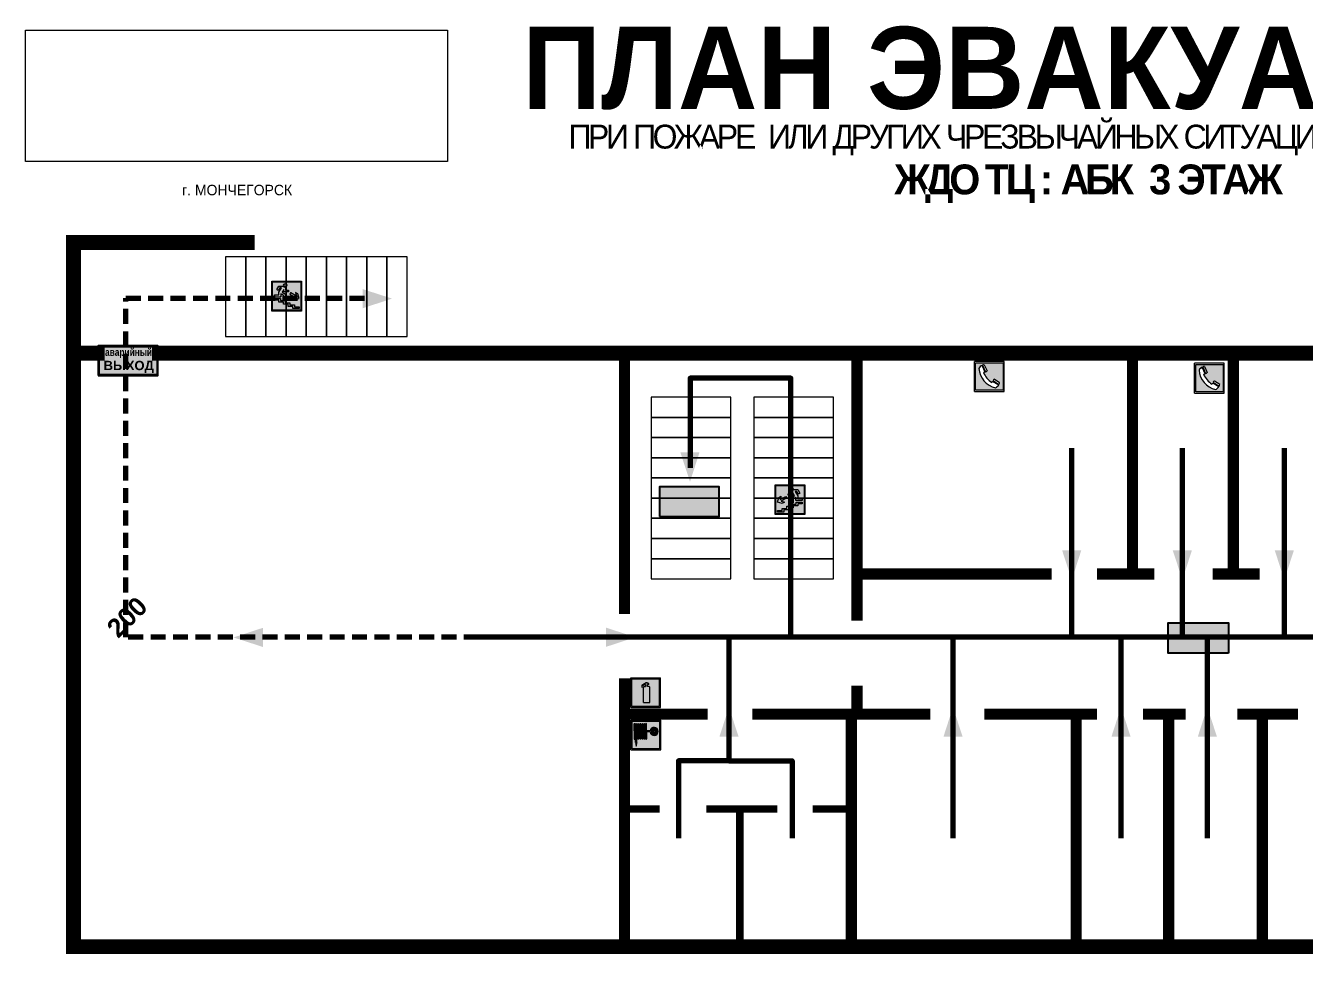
# Model space of a CAD drawing. Header units: millimetres. Extents: x 13114 to 67229, y 22859 to 38520.
# Drawn here: x 35175.1 to 35518.3, y 25212 to 25461.3 of the extents above; entities that cross this region are included whole.
import ezdxf

# ---------------------------------------------------------------- set-up
doc = ezdxf.new("R2010")
doc.units = ezdxf.units.MM
doc.linetypes.add('{ Wide Dash }', pattern=[12, 4, -2, 4, -2])
doc.layers.add('План_Штампы', color=7, linetype='Continuous')
doc.styles.add('обычный', font='arial.ttf')
picture_1 = doc.add_image_def('image1.jpg', size_in_pixel=(337, 105))

# ---------------------------------------------------------------- blocks, each defined once
blk = doc.blocks.new('A$C7B4425F7')
at = {"true_color": 0xffffff}
blk.add_hatch(color=7, dxfattribs=at).paths.add_polyline_path([(0, 0), (-16, 0), (-16, -8), (0, -8)])
h = blk.add_hatch(color=126)
h.paths.add_polyline_path([(-0.2, -0.2), (-15.8, -0.2), (-15.8, -7.8), (-0.2, -7.8)])
h.paths.add_polyline_path([(-11.76, -2.03), (-11.76, -3.66), (-11.17, -3.66, -0.568275), (-11.17, -6.18), (-12.58, -6.18), (-12.58, -2.03)], flags=16)
h.paths.add_polyline_path([(-13.33, -4.12, -0.495768), (-13.59, -6.18), (-15.03, -6.18), (-15.03, -2.03), (-13.59, -2.03, -0.487973)], flags=16)
h.paths.add_polyline_path([(-10.25, -2.03), (-9.48, -2.03), (-9.48, -6.18), (-10.25, -6.18)], flags=16)
h.paths.add_polyline_path([(-13.84, -3.69), (-14.24, -3.69), (-14.24, -3.03), (-13.9, -3.03, -0.692621)], flags=0)
h.paths.add_polyline_path([(-9.15, -2.03), (-8.4, -2.03), (-8.04, -3.07), (-7.68, -2.03), (-6.93, -2.03), (-7.64, -4.1), (-6.93, -6.18), (-7.68, -6.18), (-8.04, -5.14), (-8.4, -6.18), (-9.15, -6.18), (-8.44, -4.1)], flags=16)
h.paths.add_polyline_path([(-11.76, -4.46), (-11.42, -4.46, -0.692621), (-11.36, -5.12), (-11.76, -5.12)], flags=0)
h.paths.add_polyline_path([(-13.9, -5.2), (-14.24, -5.2), (-14.24, -4.55), (-13.84, -4.55, -0.708038)], flags=0)
edge = h.paths.add_edge_path(flags=16)
edge.add_ellipse((-5.51, -4.08), major_axis=(0, 2.05), ratio=0.586184, start_angle=0, end_angle=360)
edge = h.paths.add_edge_path(flags=0)
edge.add_ellipse((-5.51, -4.08), major_axis=(0, 1.14), ratio=0.454828, start_angle=0, end_angle=360)
h.paths.add_polyline_path([(-4.13, -4.96, 0.377264), (-3.48, -4.52, 0.0555), (-3.16, -2.03), (-1.66, -2.03), (-1.66, -4.96), (-0.96, -4.96), (-0.96, -7.01), (-1.75, -7.01), (-1.75, -6.18), (-3.3, -6.18), (-3.3, -7.02), (-4.13, -7.02)], flags=16)
h.paths.add_polyline_path([(-2.73, -2.91), (-2.28, -2.91), (-2.28, -4.96), (-3.05, -4.96, 0.079136)], flags=0)
at = {"color": 126}
blk.add_lwpolyline([(-16, -8), (0, -8), (0, 0), (-16, 0)], close=True, dxfattribs=at)
blk = doc.blocks.new('вниз 3')
at = {"lineweight": 0, "true_color": 0xffffff}
h = blk.add_hatch(color=7, dxfattribs=at)
h.dxf.hatch_style = 1
h.paths.add_polyline_path([(40997.5, -4475.69), (40997.25, -4475.28), (40995.76, -4476.15), (40995.97, -4475.23), (40995.39, -4475.56), (40995.05, -4476.83), (40996.33, -4477.17), (40996.91, -4476.83), (40996, -4476.55)], flags=0)
h.paths.add_polyline_path([(40999.81, -4473.95), (41000.22, -4473.95), (41000.64, -4474.67), (41001.03, -4474.43), (41000.46, -4473.49), (41000.42, -4473.49), (40999.43, -4473.49), (40998.68, -4473.92), (40998.68, -4474.57), (40997.88, -4474.57), (40997.88, -4475), (40999.14, -4475), (40999.14, -4474.43), (40999.14, -4474.38), (40999.59, -4475.15), (40998.72, -4475.67), (40998.72, -4477.06), (40999.24, -4477.06), (40999.24, -4475.96), (40999.95, -4475.56), (40999.95, -4476.43), (41001.61, -4476.43), (41001.61, -4475.88), (41000.47, -4475.88), (41000.47, -4475.12)], flags=0)
h.paths.add_polyline_path([(40999.2, -4473.24, 1), (40998.35, -4473.24, 1)], flags=0)
h.paths.add_polyline_path([(41000.46, -4477.26), (41001.69, -4477.26), (41001.69, -4476.84), (41000.03, -4476.84), (41000.03, -4477.39), (40998.78, -4477.39), (40998.78, -4477.95), (40997.53, -4477.95), (40997.53, -4478.5), (40996.29, -4478.5), (40996.29, -4479.06), (40995.05, -4479.06), (40995.05, -4479.48), (40995.29, -4479.48), (40996.72, -4479.48), (40996.72, -4478.92), (40997.97, -4478.92), (40997.97, -4478.36), (40999.2, -4478.36), (40999.2, -4477.81), (41000.46, -4477.81)], flags=0)
h.paths.add_polyline_path([(41002.37, -4472.17), (40994.37, -4472.17), (40994.37, -4480.17), (41002.37, -4480.17)])
h.paths.add_polyline_path([(41002.16, -4479.96), (40994.57, -4479.96), (40994.57, -4472.37), (41002.16, -4472.37)], flags=16)
h.paths.add_polyline_path([(41001.61, -4475.88), (41001.61, -4476.43), (40999.95, -4476.43), (40999.95, -4475.56), (40999.24, -4475.96), (40999.24, -4477.06), (40998.72, -4477.06), (40998.72, -4475.67), (40999.59, -4475.15), (40999.14, -4474.38), (40999.14, -4474.43), (40999.14, -4475), (40997.88, -4475), (40997.88, -4474.57), (40998.68, -4474.57), (40998.68, -4473.92), (40999.43, -4473.49), (41000.42, -4473.49), (41000.46, -4473.49), (41001.03, -4474.43), (41000.64, -4474.67), (41000.22, -4473.95), (40999.81, -4473.95), (41000.47, -4475.12), (41000.47, -4475.88)], flags=0)
h.paths.add_polyline_path([(41001.69, -4476.84), (41001.69, -4477.26), (41000.46, -4477.26), (41000.46, -4477.81), (40999.2, -4477.81), (40999.2, -4478.36), (40997.97, -4478.36), (40997.97, -4478.92), (40996.72, -4478.92), (40996.72, -4479.48), (40995.05, -4479.48), (40995.05, -4479.06), (40996.29, -4479.06), (40996.29, -4478.5), (40997.53, -4478.5), (40997.53, -4477.95), (40998.78, -4477.95), (40998.78, -4477.39), (41000.03, -4477.39), (41000.03, -4476.84)], flags=0)
h.paths.add_polyline_path([(40998.35, -4473.24, -1), (40999.2, -4473.24, -1)], flags=0)
h.paths.add_polyline_path([(40997.5, -4475.69), (40996, -4476.55), (40996.91, -4476.83), (40996.33, -4477.17), (40995.05, -4476.83), (40995.39, -4475.56), (40995.97, -4475.23), (40995.76, -4476.15), (40997.25, -4475.28)], flags=0)
at = {"lineweight": 0}
h = blk.add_hatch(color=126, dxfattribs=at)
h.dxf.hatch_style = 1
h.paths.add_polyline_path([(41002.16, -4472.37), (40994.57, -4472.37), (40994.57, -4479.96), (41002.16, -4479.96)])
h.paths.add_polyline_path([(40995.97, -4475.23), (40995.76, -4476.15), (40997.25, -4475.28), (40997.5, -4475.69), (40996, -4476.55), (40996.91, -4476.83), (40996.33, -4477.17), (40995.05, -4476.83), (40995.39, -4475.56)], flags=16)
h.paths.add_polyline_path([(40997.88, -4474.57), (40998.68, -4474.57), (40998.68, -4473.92), (40999.43, -4473.49), (41000.42, -4473.49), (41000.46, -4473.49), (41001.03, -4474.43), (41000.64, -4474.67), (41000.22, -4473.95), (40999.81, -4473.95), (41000.47, -4475.12), (41000.47, -4475.88), (41001.61, -4475.88), (41001.61, -4476.43), (40999.95, -4476.43), (40999.95, -4475.56), (40999.24, -4475.96), (40999.24, -4477.06), (40998.72, -4477.06), (40998.72, -4475.67), (40999.59, -4475.15), (40999.14, -4474.38), (40999.14, -4474.43), (40999.14, -4475), (40997.88, -4475)], flags=16)
h.paths.add_polyline_path([(40998.35, -4473.24, -1), (40999.2, -4473.24, -1)], flags=16)
h.paths.add_polyline_path([(40997.53, -4477.95), (40998.78, -4477.95), (40998.78, -4477.39), (41000.03, -4477.39), (41000.03, -4476.84), (41001.69, -4476.84), (41001.69, -4477.26), (41000.46, -4477.26), (41000.46, -4477.81), (40999.2, -4477.81), (40999.2, -4478.36), (40997.97, -4478.36), (40997.97, -4478.92), (40996.72, -4478.92), (40996.72, -4479.48), (40995.05, -4479.48), (40995.05, -4479.06), (40996.29, -4479.06), (40996.29, -4478.5), (40997.53, -4478.5)], flags=16)
at = {"lineweight": 0, "true_color": 0xffffff}
h = blk.add_hatch(color=7, dxfattribs=at)
h.dxf.hatch_style = 1
h.paths.add_polyline_path([(40999.2, -4473.24, 1), (40998.35, -4473.24, 1)])
h.paths.add_polyline_path([(40999.81, -4473.95), (41000.22, -4473.95), (41000.64, -4474.67), (41001.03, -4474.43), (41000.46, -4473.49), (41000.42, -4473.49), (40999.43, -4473.49), (40998.68, -4473.92), (40998.68, -4474.57), (40997.88, -4474.57), (40997.88, -4475), (40999.14, -4475), (40999.14, -4474.43), (40999.14, -4474.38), (40999.59, -4475.15), (40998.72, -4475.67), (40998.72, -4477.06), (40999.24, -4477.06), (40999.24, -4475.96), (40999.95, -4475.56), (40999.95, -4476.43), (41001.61, -4476.43), (41001.61, -4475.88), (41000.47, -4475.88), (41000.47, -4475.12)])
h.paths.add_polyline_path([(40999.2, -4477.81), (41000.46, -4477.81), (41000.46, -4477.26), (41001.69, -4477.26), (41001.69, -4476.84), (41000.03, -4476.84), (41000.03, -4477.39), (40998.78, -4477.39), (40998.78, -4477.95), (40997.53, -4477.95), (40997.53, -4478.5), (40996.29, -4478.5), (40996.29, -4479.06), (40995.05, -4479.06), (40995.05, -4479.48), (40995.29, -4479.48), (40996.72, -4479.48), (40996.72, -4478.92), (40997.97, -4478.92), (40997.97, -4478.36), (40999.2, -4478.36)])
h.paths.add_polyline_path([(40997.5, -4475.69), (40997.25, -4475.28), (40995.76, -4476.15), (40995.97, -4475.23), (40995.39, -4475.56), (40995.05, -4476.83), (40996.33, -4477.17), (40996.91, -4476.83), (40996, -4476.55)])
at = {"color": 126, "lineweight": 0}
for points in [[(40994.37, -4472.17), (41002.37, -4472.17), (41002.37, -4480.17), (40994.37, -4480.17)], [(40994.57, -4472.37), (41002.16, -4472.37), (41002.16, -4479.96), (40994.57, -4479.96)]]:
    blk.add_lwpolyline(points, close=True, dxfattribs=at)
for points in [[(40999.14, -4474.43), (40999.14, -4475), (40997.88, -4475), (40997.88, -4474.57), (40998.68, -4474.57), (40998.68, -4473.92), (40999.43, -4473.49), (41000.42, -4473.49), (41000.46, -4473.49), (41001.03, -4474.43), (41000.64, -4474.67), (41000.22, -4473.95), (40999.81, -4473.95), (41000.47, -4475.12), (41000.47, -4475.88), (41001.61, -4475.88), (41001.61, -4476.43), (40999.95, -4476.43), (40999.95, -4475.56), (40999.24, -4475.96), (40999.24, -4477.06), (40998.72, -4477.06), (40998.72, -4475.67), (40999.59, -4475.15), (40999.14, -4474.38), (40999.14, -4474.43)], [(40995.05, -4476.83), (40995.39, -4475.56), (40995.97, -4475.23), (40995.76, -4476.15), (40997.25, -4475.28), (40997.5, -4475.69), (40996, -4476.55), (40996.91, -4476.83), (40996.33, -4477.17), (40995.05, -4476.83)], [(40995.29, -4479.48), (40995.05, -4479.48), (40995.05, -4479.06), (40996.29, -4479.06), (40996.29, -4478.5), (40997.53, -4478.5), (40997.53, -4477.95), (40998.78, -4477.95), (40998.78, -4477.39), (41000.03, -4477.39), (41000.03, -4476.84), (41001.69, -4476.84), (41001.69, -4477.26), (41000.46, -4477.26), (41000.46, -4477.81), (40999.2, -4477.81), (40999.2, -4478.36), (40997.97, -4478.36), (40997.97, -4478.92), (40996.72, -4478.92), (40996.72, -4479.48), (40995.05, -4479.48)]]:
    blk.add_lwpolyline(points, dxfattribs=at)
blk.add_circle((40998.77, -4473.24), 0.426, dxfattribs=at)
blk = doc.blocks.new('A$C32E8229D')
at = {"true_color": 0xffffff}
blk.add_hatch(color=7, dxfattribs=at).paths.add_polyline_path([(0, 0), (0, -8), (16, -8), (16, 0)])
h = blk.add_hatch(color=126)
h.paths.add_polyline_path([(0.2, -0.2), (15.8, -0.2), (15.8, -7.8), (0.2, -7.8)])
h.paths.add_polyline_path([(13.49, -2.05), (12.08, -2.05), (11.37, -2.63, 0.162397), (11.29, -2.84), (11.29, -3.63), (10.35, -3.63), (10.35, -4.05), (11.68, -4.05), (11.68, -3.48), (12.26, -4.28), (11.29, -5.1), (11.29, -6.78), (11.85, -6.78), (11.85, -5.44), (12.8, -4.64), (12.8, -5.94), (14.46, -5.94), (14.46, -5.39), (13.45, -5.39), (13.45, -3.97), (12.46, -2.59), (13.15, -2.59), (13.69, -3.34), (14.18, -3)], flags=16)
h.paths.add_polyline_path([(10.74, -1.82, 1), (11.8, -1.82, 1)], flags=16)
h.paths.add_polyline_path([(9.39, -3.59), (5.99, -3.59), (6.56, -3.03), (5.91, -3.03), (5.1, -3.83), (5.91, -4.64), (6.56, -4.64), (5.99, -4.09), (9.39, -4.09)], flags=16)
h.paths.add_polyline_path([(4.29, -1.08), (1.72, -1.08), (1.72, -6.6), (4.29, -6.6)], flags=16)
at = {"color": 126}
blk.add_lwpolyline([(16, -8), (0, -8), (0, 0), (16, 0)], close=True, dxfattribs=at)
blk = doc.blocks.new('вниз')
at = {"lineweight": 0, "true_color": 0xffffff}
h = blk.add_hatch(color=7, dxfattribs=at)
h.dxf.hatch_style = 1
h.paths.add_polyline_path([(40994.51, -4472.22), (40986.51, -4472.22), (40986.51, -4480.22), (40994.51, -4480.22)])
h.paths.add_polyline_path([(40994.31, -4472.42), (40994.31, -4480.01), (40986.71, -4480.01), (40986.71, -4472.42)], flags=16)
h.paths.add_polyline_path([(40988.43, -4473.53), (40989.43, -4473.53), (40990.19, -4473.96), (40990.19, -4474.6), (40991, -4474.6), (40991, -4475.06), (40989.73, -4475.06), (40989.73, -4474.46), (40989.3, -4475.18), (40990.17, -4475.7), (40990.17, -4477.11), (40989.63, -4477.11), (40989.63, -4476.01), (40988.94, -4475.59), (40988.94, -4476.46), (40988.94, -4476.46), (40987.47, -4476.46), (40987.26, -4476.46), (40987.26, -4475.92), (40988.4, -4475.92), (40988.4, -4475.2), (40989.1, -4473.99), (40988.66, -4473.99), (40988.24, -4474.7), (40987.86, -4474.47), (40988.41, -4473.56)], flags=0)
h.paths.add_polyline_path([(40990.55, -4473.29, -1), (40989.69, -4473.29, -1)], flags=0)
h.paths.add_polyline_path([(40988.85, -4476.89), (40988.85, -4477.43), (40990.1, -4477.43), (40990.1, -4477.99), (40991.34, -4477.99), (40991.34, -4478.54), (40992.59, -4478.54), (40992.59, -4479.09), (40993.83, -4479.09), (40993.83, -4479.52), (40992.17, -4479.52), (40992.17, -4478.97), (40990.91, -4478.97), (40990.91, -4478.41), (40989.68, -4478.41), (40989.68, -4477.86), (40988.43, -4477.86), (40988.43, -4477.31), (40987.6, -4477.31), (40987.18, -4477.31), (40987.18, -4476.89)], flags=0)
h.paths.add_polyline_path([(40991.61, -4475.33), (40993.12, -4476.2), (40992.9, -4475.27), (40993.48, -4475.6), (40993.83, -4476.88), (40992.56, -4477.22), (40991.97, -4476.88), (40992.9, -4476.61), (40991.38, -4475.74), (40991.58, -4475.39)], flags=0)
h.paths.add_polyline_path([(40990.19, -4473.96), (40989.43, -4473.53), (40988.43, -4473.53), (40988.41, -4473.56), (40987.86, -4474.47), (40988.24, -4474.7), (40988.66, -4473.99), (40989.1, -4473.99), (40988.4, -4475.2), (40988.4, -4475.92), (40987.26, -4475.92), (40987.26, -4476.46), (40987.47, -4476.46), (40988.94, -4476.46), (40988.94, -4476.27), (40988.94, -4475.59), (40989.63, -4476.01), (40989.63, -4477.11), (40990.17, -4477.11), (40990.17, -4475.7), (40989.3, -4475.18), (40989.73, -4474.46), (40989.73, -4475.06), (40991, -4475.06), (40991, -4474.6), (40990.19, -4474.6)], flags=0)
h.paths.add_polyline_path([(40990.55, -4473.29, 1), (40989.69, -4473.29, 1)], flags=0)
h.paths.add_polyline_path([(40991.61, -4475.33), (40991.58, -4475.39), (40991.38, -4475.74), (40992.9, -4476.61), (40991.97, -4476.88), (40992.56, -4477.22), (40993.83, -4476.88), (40993.48, -4475.6), (40992.9, -4475.27), (40993.12, -4476.2)], flags=0)
h.paths.add_polyline_path([(40990.1, -4477.43), (40988.85, -4477.43), (40988.85, -4476.89), (40987.18, -4476.89), (40987.18, -4477.31), (40987.6, -4477.31), (40988.43, -4477.31), (40988.43, -4477.86), (40989.68, -4477.86), (40989.68, -4478.41), (40990.91, -4478.41), (40990.91, -4478.97), (40992.17, -4478.97), (40992.17, -4479.52), (40993.83, -4479.52), (40993.83, -4479.09), (40992.59, -4479.09), (40992.59, -4478.54), (40991.34, -4478.54), (40991.34, -4477.99), (40990.1, -4477.99)], flags=0)
at = {"lineweight": 0}
h = blk.add_hatch(color=126, dxfattribs=at)
h.dxf.hatch_style = 1
h.paths.add_polyline_path([(40994.31, -4472.42), (40986.71, -4472.42), (40986.71, -4480.01), (40994.31, -4480.01)])
h.paths.add_polyline_path([(40988.43, -4473.53), (40989.43, -4473.53), (40990.19, -4473.96), (40990.19, -4474.6), (40991, -4474.6), (40991, -4475.06), (40989.73, -4475.06), (40989.73, -4474.46), (40989.3, -4475.18), (40990.17, -4475.7), (40990.17, -4477.11), (40989.63, -4477.11), (40989.63, -4476.01), (40988.94, -4475.59), (40988.94, -4476.46), (40988.94, -4476.46), (40987.47, -4476.46), (40987.26, -4476.46), (40987.26, -4475.92), (40988.4, -4475.92), (40988.4, -4475.2), (40989.1, -4473.99), (40988.66, -4473.99), (40988.24, -4474.7), (40987.86, -4474.47), (40988.41, -4473.56)], flags=16)
h.paths.add_polyline_path([(40990.55, -4473.29, -1), (40989.69, -4473.29, -1)], flags=16)
h.paths.add_polyline_path([(40988.85, -4476.89), (40988.85, -4477.43), (40990.1, -4477.43), (40990.1, -4477.99), (40991.34, -4477.99), (40991.34, -4478.54), (40992.59, -4478.54), (40992.59, -4479.09), (40993.83, -4479.09), (40993.83, -4479.52), (40992.17, -4479.52), (40992.17, -4478.97), (40990.91, -4478.97), (40990.91, -4478.41), (40989.68, -4478.41), (40989.68, -4477.86), (40988.43, -4477.86), (40988.43, -4477.31), (40987.6, -4477.31), (40987.18, -4477.31), (40987.18, -4476.89)], flags=16)
h.paths.add_polyline_path([(40991.61, -4475.33), (40993.12, -4476.2), (40992.9, -4475.27), (40993.48, -4475.6), (40993.83, -4476.88), (40992.56, -4477.22), (40991.97, -4476.88), (40992.9, -4476.61), (40991.38, -4475.74), (40991.58, -4475.39)], flags=16)
at = {"lineweight": 0, "true_color": 0xffffff}
h = blk.add_hatch(color=7, dxfattribs=at)
h.dxf.hatch_style = 1
h.paths.add_polyline_path([(40989.73, -4474.46), (40989.73, -4475.06), (40991, -4475.06), (40991, -4474.6), (40990.19, -4474.6), (40990.19, -4473.96), (40989.43, -4473.53), (40988.43, -4473.53), (40988.41, -4473.56), (40987.86, -4474.47), (40988.24, -4474.7), (40988.66, -4473.99), (40989.1, -4473.99), (40988.4, -4475.2), (40988.4, -4475.92), (40987.26, -4475.92), (40987.26, -4476.46), (40987.47, -4476.46), (40988.94, -4476.46), (40988.94, -4475.59), (40989.63, -4476.01), (40989.63, -4477.11), (40990.17, -4477.11), (40990.17, -4475.7), (40989.3, -4475.18)])
h.paths.add_polyline_path([(40989.69, -4473.29, 1), (40990.55, -4473.29, 1)])
h.paths.add_polyline_path([(40991.61, -4475.33), (40991.58, -4475.39), (40991.38, -4475.74), (40992.9, -4476.61), (40991.97, -4476.88), (40992.56, -4477.22), (40993.83, -4476.88), (40993.48, -4475.6), (40992.9, -4475.27), (40993.12, -4476.2)])
h.paths.add_polyline_path([(40990.1, -4477.43), (40988.85, -4477.43), (40988.85, -4476.89), (40987.18, -4476.89), (40987.18, -4477.31), (40987.6, -4477.31), (40988.43, -4477.31), (40988.43, -4477.86), (40989.68, -4477.86), (40989.68, -4478.41), (40990.91, -4478.41), (40990.91, -4478.97), (40992.17, -4478.97), (40992.17, -4479.52), (40993.83, -4479.52), (40993.83, -4479.09), (40992.59, -4479.09), (40992.59, -4478.54), (40991.34, -4478.54), (40991.34, -4477.99), (40990.1, -4477.99)])
at = {"color": 126, "lineweight": 0}
for points in [[(40986.51, -4472.22), (40994.51, -4472.22), (40994.51, -4480.22), (40986.51, -4480.22)], [(40986.71, -4472.42), (40994.31, -4472.42), (40994.31, -4480.01), (40986.71, -4480.01)]]:
    blk.add_lwpolyline(points, close=True, dxfattribs=at)
for points in [[(40987.47, -4476.46), (40987.26, -4476.46), (40987.26, -4475.92), (40988.4, -4475.92), (40988.4, -4475.2), (40989.1, -4473.99), (40988.66, -4473.99), (40988.24, -4474.7), (40987.86, -4474.47), (40988.41, -4473.56), (40988.43, -4473.53), (40989.43, -4473.53), (40990.19, -4473.96), (40990.19, -4474.6), (40991, -4474.6), (40991, -4475.06), (40989.73, -4475.06), (40989.73, -4474.46), (40989.3, -4475.18), (40990.17, -4475.7), (40990.17, -4477.11), (40989.63, -4477.11), (40989.63, -4476.01), (40988.94, -4475.59), (40988.94, -4476.46)], [(40987.6, -4477.31), (40987.18, -4477.31), (40987.18, -4476.89), (40988.85, -4476.89), (40988.85, -4477.43), (40990.1, -4477.43), (40990.1, -4477.99), (40991.34, -4477.99), (40991.34, -4478.54), (40992.59, -4478.54), (40992.59, -4479.09), (40993.83, -4479.09), (40993.83, -4479.52), (40992.17, -4479.52), (40992.17, -4478.97), (40990.91, -4478.97), (40990.91, -4478.41), (40989.68, -4478.41), (40989.68, -4477.86), (40988.43, -4477.86), (40988.43, -4477.31), (40987.6, -4477.31)], [(40987.47, -4476.46), (40988.94, -4476.46), (40988.94, -4476.27)], [(40991.58, -4475.39), (40991.38, -4475.74), (40992.9, -4476.61), (40991.97, -4476.88), (40992.56, -4477.22), (40993.83, -4476.88), (40993.48, -4475.6), (40992.9, -4475.27), (40993.12, -4476.2), (40991.61, -4475.33), (40991.58, -4475.39)]]:
    blk.add_lwpolyline(points, dxfattribs=at)
blk.add_circle((40990.12, -4473.29), 0.432, dxfattribs=at)
blk = doc.blocks.new('A$C41C009D9')
at = {"true_color": 0xffffff}
blk.add_hatch(color=7, dxfattribs=at).paths.add_polyline_path([(0, 8), (-16, 8), (-16, 0), (0, 0)])
h = blk.add_hatch(color=126)
h.dxf.hatch_style = 1
h.paths.add_polyline_path([(-15.8, 7.8), (-15.8, 0.2), (-0.2, 0.2), (-0.2, 7.8)])
at = {"color": 126}
for points in [[(-16, 0), (0, 0), (0, 8), (-16, 8)], [(-16, 0), (0, 0), (0, 8), (-16, 8)], [(-15.8, 7.8), (-0.2, 7.8), (-0.2, 0.2), (-15.8, 0.2)]]:
    blk.add_lwpolyline(points, close=True, dxfattribs=at)
at = {"color": 7, "true_color": 0xffffff, "insert": (-15.8, 7.3), "char_height": 2.5, "width": 15.5999, "attachment_point": 1, "style": 'обычный'}
blk.add_mtext('\\pi1.6133;{\\fArial|b1|i0|c204|p34;\\H0.8x;\\W0.8;аварийный\\H1.25x;\\W1;\\P\\pi1.2327;ВЫХОД}', dxfattribs=at)
blk = doc.blocks.new('A$C3AD82952')
at = {"true_color": 0xf5f5ff}
h = blk.add_hatch(color=7, dxfattribs=at)
h.dxf.hatch_style = 1
h.paths.add_polyline_path([(8.21, 8.73, 0.414214), (7.89, 9.05), (7.22, 9.05), (7.22, 9.92), (7.59, 9.92, 1), (7.57, 10.36), (7.22, 10.36), (7.22, 10.6), (6.43, 10.6), (6.43, 10.36), (6.01, 10.36), (4.74, 9.59), (4.74, 8.69), (4.98, 8.73), (4.98, 9.26), (6.12, 9.91), (6.43, 9.91), (6.43, 9.05), (5.76, 9.05, 0.414214), (5.44, 8.73), (5.44, 2.2), (8.21, 2.2)], flags=0)
h.paths.add_polyline_path([(12.8, 12.8), (0, 12.8), (0, 0), (12.8, 0)])
h.paths.add_polyline_path([(0.51, 12.29), (12.29, 12.29), (12.29, 0.51), (0.51, 0.51)], flags=16)
h.paths.add_polyline_path([(4.74, 9.59), (6.01, 10.36), (6.43, 10.36), (6.43, 10.6), (7.22, 10.6), (7.22, 10.36), (7.59, 10.36, -0.94586), (7.59, 9.92), (7.22, 9.92), (7.22, 9.05), (7.89, 9.05, -0.414214), (8.21, 8.73), (8.21, 2.2), (5.44, 2.2), (5.44, 8.73, -0.414214), (5.76, 9.05), (6.43, 9.05), (6.43, 9.91), (6.12, 9.91), (4.98, 9.26), (4.98, 8.73), (4.74, 8.69)], flags=0)
h = blk.add_hatch(color=242)
h.dxf.hatch_style = 1
h.paths.add_polyline_path([(12.29, 12.29), (0.51, 12.29), (0.51, 0.51), (12.29, 0.51)])
h.paths.add_polyline_path([(4.74, 8.69), (4.74, 9.59), (6.01, 10.36), (6.43, 10.36), (6.43, 10.6), (7.22, 10.6), (7.22, 10.36), (7.59, 10.36, -0.94586), (7.59, 9.92), (7.22, 9.92), (7.22, 9.05), (7.89, 9.05, -0.414214), (8.21, 8.73), (8.21, 2.2), (5.44, 2.2), (5.44, 8.73, -0.414214), (5.76, 9.05), (6.43, 9.05), (6.43, 9.91), (6.12, 9.91), (4.98, 9.26), (4.98, 8.73)], flags=16)
h = blk.add_hatch(color=7, dxfattribs=at)
h.dxf.hatch_style = 1
h.paths.add_polyline_path([(8.21, 8.73, 0.414214), (7.89, 9.05), (7.22, 9.05), (7.22, 9.92), (7.59, 9.92, 1), (7.57, 10.36), (7.22, 10.36), (7.22, 10.6), (6.43, 10.6), (6.43, 10.36), (6.01, 10.36), (4.74, 9.59), (4.74, 8.69), (4.98, 8.73), (4.98, 9.26), (6.12, 9.91), (6.43, 9.91), (6.43, 9.05), (5.76, 9.05, 0.414214), (5.44, 8.73), (5.44, 2.2), (8.21, 2.2)])
at = {"color": 242, "lineweight": 5}
for p, q in [((0, 0), (0, 12.8)), ((0, 12.8), (12.8, 12.8)), ((12.8, 0), (12.8, 12.8)), ((6.01, 10.36), (4.74, 9.59)), ((4.74, 9.59), (4.74, 8.69)), ((4.74, 8.69), (4.98, 8.73)), ((4.98, 9.26), (6.12, 9.91)), ((4.98, 8.73), (4.98, 9.26)), ((5.44, 2.2), (5.44, 8.73)), ((5.76, 9.05), (6.43, 9.05)), ((6.01, 10.36), (6.43, 10.36)), ((6.12, 9.91), (6.43, 9.91)), ((7.22, 10.6), (6.43, 10.6)), ((6.43, 10.6), (6.43, 10.36)), ((6.43, 9.91), (6.43, 9.05)), ((7.22, 10.36), (7.22, 10.6)), ((7.59, 10.36), (7.22, 10.36)), ((7.22, 9.05), (7.22, 9.92)), ((7.59, 9.92), (7.22, 9.92)), ((7.89, 9.05), (7.22, 9.05)), ((8.21, 2.2), (8.21, 8.73)), ((0, 0), (12.8, 0)), ((5.44, 2.2), (8.21, 2.2))]:
    blk.add_line(p, q, dxfattribs=at)
blk.add_lwpolyline([(0.51, 12.29), (12.29, 12.29), (12.29, 0.51), (0.51, 0.51)], close=True, dxfattribs=at)
for centre, radius, start, end in [((5.76, 8.73), 0.32, 90, 180), ((7.58, 10.14), 0.223, 273.1875, 86.8125), ((7.89, 8.73), 0.32, 0, 90)]:
    blk.add_arc(centre, radius, start, end, dxfattribs=at)
blk = doc.blocks.new('A$C37112FD5')
at = {"true_color": 0xf5f5ff}
h = blk.add_hatch(color=7, dxfattribs=at)
h.dxf.hatch_style = 1
h.paths.add_polyline_path([(12.8, -7.4), (0, -7.4), (0, -20.2), (12.8, -20.2)])
h.paths.add_polyline_path([(12.29, -7.91), (12.29, -19.69), (0.51, -19.69), (0.51, -7.91)], flags=16)
h.paths.add_polyline_path([(4.98, -9.04, -0.42597), (5.17, -9.22), (5.17, -12.25), (5.17, -15.29, -0.432244), (4.98, -15.47), (4.83, -15.47, -0.42597), (4.64, -15.29), (4.64, -12.25), (4.64, -9.22, -0.432244), (4.83, -9.04)], flags=0)
h.paths.add_polyline_path([(4.28, -9.22), (4.28, -12.25), (4.28, -15.29, -0.432244), (4.09, -15.47), (3.94, -15.47, -0.42597), (3.75, -15.29), (3.75, -12.25), (3.75, -9.22, -0.432244), (3.94, -9.04), (4.09, -9.04, -0.42597)], flags=0)
h.paths.add_polyline_path([(5.72, -9.04), (5.87, -9.04, -0.42597), (6.06, -9.22), (6.06, -12.25), (6.06, -15.29, -0.432244), (5.87, -15.47), (5.72, -15.47, -0.42597), (5.53, -15.29), (5.53, -12.25), (5.53, -9.22, -0.432244)], flags=0)
h.paths.add_polyline_path([(6.42, -8.9), (6.5, -8.9, -0.42597), (6.69, -9.08), (6.69, -12.03), (8.21, -12.03, -15.824349), (8.21, -12.47), (6.69, -12.47), (6.69, -15.42, -0.432244), (6.5, -15.6), (6.42, -15.6)], flags=0)
h.paths.add_polyline_path([(3.39, -9.22), (3.39, -12.25), (3.39, -15.29, -0.432244), (3.2, -15.47), (3.05, -15.47, -0.42597), (2.85, -15.29), (2.85, -12.25), (2.85, -9.22, -0.432244), (3.05, -9.04), (3.2, -9.04, -0.42597)], flags=0)
h.paths.add_polyline_path([(2.5, -9.22), (2.5, -16.71), (1.96, -16.71), (1.96, -9.22, -0.432244), (2.15, -9.04), (2.31, -9.04, -0.42597)], flags=0)
h.paths.add_polyline_path([(1.61, -8.9), (1.61, -15.6), (1.57, -15.6, -0.42597), (1.37, -15.42), (1.37, -12.03), (1.37, -9.09, -0.432244), (1.57, -8.9)], flags=0)
h.paths.add_polyline_path([(9.76, -10.81), (9.76, -12.03), (8.49, -12.03, -0.336371)], flags=0)
h.paths.add_polyline_path([(8.49, -12.47), (9.76, -12.47), (9.76, -13.7, -0.336371)], flags=0)
h.paths.add_polyline_path([(10.11, -10.81, -0.336371), (11.38, -12.03), (10.11, -12.03)], flags=0)
h.paths.add_polyline_path([(10.11, -12.47), (11.38, -12.47, -0.336371), (10.11, -13.7)], flags=0)
h.paths.add_polyline_path([(2.5, -16.84), (2.5, -17.05), (1.97, -17.05), (1.97, -16.84)], flags=0)
h.paths.add_polyline_path([(2.5, -17.24, -0.033778), (2.24, -18.6, -0.033778), (1.97, -17.24)], flags=0)
h = blk.add_hatch(color=242)
h.dxf.hatch_style = 1
h.paths.add_polyline_path([(12.29, -7.91), (0.51, -7.91), (0.51, -19.69), (12.29, -19.69)])
h.paths.add_polyline_path([(6.42, -15.6), (6.42, -8.9), (6.5, -8.9, -0.42597), (6.69, -9.08), (6.69, -12.03), (8.21, -12.03, -15.824349), (8.21, -12.47), (6.69, -12.47), (6.69, -15.42, -0.432244), (6.5, -15.6)], flags=16)
h.paths.add_polyline_path([(5.87, -15.47), (5.72, -15.47, -0.42597), (5.53, -15.29), (5.53, -12.25), (5.53, -9.22, -0.432244), (5.72, -9.04), (5.87, -9.04, -0.42597), (6.06, -9.22), (6.06, -12.25), (6.06, -15.29, -0.432244)], flags=16)
h.paths.add_polyline_path([(4.98, -15.47), (4.83, -15.47, -0.42597), (4.64, -15.29), (4.64, -12.25), (4.64, -9.22, -0.432244), (4.83, -9.04), (4.98, -9.04, -0.42597), (5.17, -9.22), (5.17, -12.25), (5.17, -15.29, -0.432244)], flags=16)
h.paths.add_polyline_path([(4.09, -15.47), (3.94, -15.47, -0.42597), (3.75, -15.29), (3.75, -12.25), (3.75, -9.22, -0.432244), (3.94, -9.04), (4.09, -9.04, -0.42597), (4.28, -9.22), (4.28, -12.25), (4.28, -15.29, -0.432244)], flags=16)
h.paths.add_polyline_path([(3.2, -15.47), (3.05, -15.47, -0.42597), (2.85, -15.29), (2.85, -12.25), (2.85, -9.22, -0.432244), (3.05, -9.04), (3.2, -9.04, -0.42597), (3.39, -9.22), (3.39, -12.25), (3.39, -15.29, -0.432244)], flags=16)
h.paths.add_polyline_path([(2.5, -17.05), (1.97, -17.05), (1.97, -16.84), (2.5, -16.84)], flags=16)
h.paths.add_polyline_path([(2.5, -17.24, -0.033778), (2.24, -18.6, -0.033778), (1.97, -17.24)], flags=16)
h.paths.add_polyline_path([(2.5, -16.71), (1.96, -16.71), (1.96, -9.22, -0.432244), (2.15, -9.04), (2.31, -9.04, -0.42597), (2.5, -9.22)], flags=16)
h.paths.add_polyline_path([(1.61, -15.6), (1.57, -15.6, -0.42597), (1.37, -15.42), (1.37, -12.03), (1.37, -9.09, -0.432244), (1.57, -8.9), (1.61, -8.9)], flags=16)
h.paths.add_polyline_path([(8.49, -12.47), (9.76, -12.47), (9.76, -13.7, -0.336371)], flags=0)
h.paths.add_polyline_path([(10.11, -13.7), (10.11, -12.47), (11.38, -12.47, -0.336371)], flags=0)
h.paths.add_polyline_path([(8.49, -12.03, -0.336371), (9.76, -10.81), (9.76, -12.03)], flags=0)
h.paths.add_polyline_path([(10.11, -12.03), (10.11, -10.81, -0.336371), (11.38, -12.03)], flags=0)
h = blk.add_hatch(color=7, dxfattribs=at)
h.dxf.hatch_style = 1
h.paths.add_polyline_path([(1.61, -8.9), (1.57, -8.9, 0.432244), (1.37, -9.09), (1.37, -12.03), (1.37, -15.42, 0.42597), (1.57, -15.6), (1.61, -15.6)])
h.paths.add_polyline_path([(2.5, -9.22, 0.42597), (2.31, -9.04), (2.15, -9.04, 0.432244), (1.96, -9.22), (1.96, -16.71), (2.5, -16.71)])
h.paths.add_polyline_path([(2.5, -16.84), (1.97, -16.84), (1.97, -17.05), (2.5, -17.05)])
h.paths.add_polyline_path([(2.5, -17.24), (1.97, -17.24, 0.033778), (2.24, -18.6, 0.033778)])
h.paths.add_polyline_path([(3.39, -12.25), (3.39, -9.22, 0.42597), (3.2, -9.04), (3.05, -9.04, 0.432244), (2.85, -9.22), (2.85, -12.25), (2.85, -15.29, 0.42597), (3.05, -15.47), (3.2, -15.47, 0.432244), (3.39, -15.29)])
h.paths.add_polyline_path([(4.28, -12.25), (4.28, -9.22, 0.42597), (4.09, -9.04), (3.94, -9.04, 0.432244), (3.75, -9.22), (3.75, -12.25), (3.75, -15.29, 0.42597), (3.94, -15.47), (4.09, -15.47, 0.432244), (4.28, -15.29)])
h.paths.add_polyline_path([(5.17, -12.25), (5.17, -9.22, 0.42597), (4.98, -9.04), (4.83, -9.04, 0.432244), (4.64, -9.22), (4.64, -12.25), (4.64, -15.29, 0.42597), (4.83, -15.47), (4.98, -15.47, 0.432244), (5.17, -15.29)])
h.paths.add_polyline_path([(6.06, -12.25), (6.06, -9.22, 0.42597), (5.87, -9.04), (5.72, -9.04, 0.432244), (5.53, -9.22), (5.53, -12.25), (5.53, -15.29, 0.42597), (5.72, -15.47), (5.87, -15.47, 0.432244), (6.06, -15.29)])
h.paths.add_polyline_path([(6.69, -12.47), (8.21, -12.47, 15.824349), (8.21, -12.03), (6.69, -12.03), (6.69, -9.08, 0.42597), (6.5, -8.9), (6.42, -8.9), (6.42, -15.6), (6.5, -15.6, 0.432244), (6.69, -15.42)])
h.paths.add_polyline_path([(8.49, -12.47), (9.76, -12.47), (9.76, -13.7, -0.336371)], flags=16)
h.paths.add_polyline_path([(8.49, -12.03, -0.336371), (9.76, -10.81), (9.76, -12.03)], flags=16)
h.paths.add_polyline_path([(10.11, -12.47), (11.38, -12.47, -0.336371), (10.11, -13.7)], flags=16)
h.paths.add_polyline_path([(10.11, -12.03), (10.11, -10.81, -0.336371), (11.38, -12.03)], flags=16)
h = blk.add_hatch(color=242)
h.dxf.hatch_style = 1
h.paths.add_polyline_path([(9.76, -10.81, 0.336371), (8.49, -12.03), (9.76, -12.03)])
h.paths.add_polyline_path([(10.11, -10.81), (10.11, -12.03), (11.38, -12.03, 0.336371)])
h.paths.add_polyline_path([(11.38, -12.47), (10.11, -12.47), (10.11, -13.7, 0.336371)])
h.paths.add_polyline_path([(9.76, -12.47), (8.49, -12.47, 0.336371), (9.76, -13.7)])
at = {"color": 242, "lineweight": 5}
for p, q in [((0, -20.2), (0, -7.4)), ((0, -7.4), (12.8, -7.4)), ((1.37, -12.03), (1.37, -9.08)), ((1.57, -8.9), (1.61, -8.9)), ((1.61, -8.9), (1.61, -15.6)), ((1.96, -16.71), (1.96, -9.22)), ((2.15, -9.04), (2.31, -9.04)), ((2.5, -16.71), (2.5, -9.22)), ((2.85, -12.25), (2.85, -9.22)), ((3.05, -9.04), (3.2, -9.04)), ((3.39, -12.25), (3.39, -9.22)), ((3.75, -12.25), (3.75, -9.22)), ((3.94, -9.04), (4.09, -9.04)), ((4.28, -12.25), (4.28, -9.22)), ((4.64, -12.25), (4.64, -9.22)), ((4.83, -9.04), (4.98, -9.04)), ((5.17, -12.25), (5.17, -9.22)), ((5.53, -12.25), (5.53, -9.22)), ((5.72, -9.04), (5.87, -9.04)), ((6.06, -12.25), (6.06, -9.22)), ((6.42, -8.9), (6.42, -15.6)), ((6.5, -8.9), (6.42, -8.9)), ((6.69, -12.03), (6.69, -9.08)), ((9.76, -10.81), (9.76, -12.03)), ((10.11, -10.81), (10.11, -12.03)), ((12.8, -20.2), (12.8, -7.4)), ((1.37, -12.03), (1.37, -15.42)), ((1.57, -15.6), (1.61, -15.6)), ((2.85, -12.25), (2.85, -15.29)), ((3.05, -15.47), (3.2, -15.47)), ((3.39, -12.25), (3.39, -15.29)), ((3.75, -12.25), (3.75, -15.29)), ((3.94, -15.47), (4.09, -15.47)), ((4.28, -12.25), (4.28, -15.29)), ((4.64, -12.25), (4.64, -15.29)), ((4.83, -15.47), (4.98, -15.47)), ((5.17, -12.25), (5.17, -15.29)), ((5.53, -12.25), (5.53, -15.29)), ((5.72, -15.47), (5.87, -15.47)), ((6.06, -12.25), (6.06, -15.29)), ((6.42, -15.6), (6.5, -15.6)), ((8.21, -12.03), (6.69, -12.03)), ((8.21, -12.47), (6.69, -12.47)), ((6.69, -12.47), (6.69, -15.42)), ((9.76, -12.03), (8.49, -12.03)), ((9.76, -12.47), (8.49, -12.47)), ((9.76, -12.47), (9.76, -13.7)), ((11.38, -12.03), (10.11, -12.03)), ((11.38, -12.47), (10.11, -12.47)), ((10.11, -12.47), (10.11, -13.7)), ((0, -20.2), (12.8, -20.2)), ((1.96, -16.71), (2.5, -16.71)), ((1.97, -16.84), (2.5, -16.84)), ((1.97, -17.05), (1.97, -16.84)), ((2.5, -17.05), (1.97, -17.05)), ((1.97, -17.24), (2.5, -17.24)), ((2.5, -16.84), (2.5, -17.05))]:
    blk.add_line(p, q, dxfattribs=at)
blk.add_lwpolyline([(0.51, -7.91), (12.29, -7.91), (12.29, -19.69), (0.51, -19.69)], close=True, dxfattribs=at)
for centre, radius, start, end in [((1.56, -9.09), 0.182, 87.1027, 180.6071), ((2.15, -9.22), 0.182, 87.1027, 180.6071), ((2.32, -9.22), 0.182, 359.3929, 92.8973), ((3.04, -9.22), 0.182, 87.1027, 180.6071), ((3.21, -9.22), 0.182, 359.3929, 92.8973), ((3.93, -9.22), 0.182, 87.1027, 180.6071), ((4.1, -9.22), 0.182, 359.3929, 92.8973), ((4.82, -9.22), 0.182, 87.1027, 180.6071), ((4.99, -9.22), 0.182, 359.3929, 92.8973), ((5.71, -9.22), 0.182, 87.1027, 180.6071), ((5.88, -9.22), 0.182, 359.3929, 92.8973), ((6.51, -9.09), 0.182, 359.3929, 92.8973), ((9.93, -12.25), 1.74, 187.2319, 172.7681), ((9.93, -12.25), 1.46, 96.9927, 171.3585), ((9.93, -12.25), 1.46, 8.6415, 83.0073), ((1.56, -15.42), 0.182, 179.3929, 272.8973), ((3.04, -15.29), 0.182, 179.3929, 272.8973), ((3.21, -15.29), 0.182, 267.1027, 0.6071), ((3.93, -15.29), 0.182, 179.3929, 272.8973), ((4.1, -15.29), 0.182, 267.1027, 0.6071), ((4.82, -15.29), 0.182, 179.3929, 272.8973), ((4.99, -15.29), 0.182, 267.1027, 0.6071), ((5.71, -15.29), 0.182, 179.3929, 272.8973), ((5.88, -15.29), 0.182, 267.1027, 0.6071), ((6.51, -15.42), 0.182, 267.1027, 0.6071), ((9.93, -12.25), 1.46, 188.6415, 263.0073), ((9.93, -12.25), 1.46, 276.9927, 351.3585), ((12.17, -15.98), 10.27, 187.041, 194.7793), ((-7.7, -15.98), 10.27, 345.2207, 352.959)]:
    blk.add_arc(centre, radius, start, end, dxfattribs=at)
blk = doc.blocks.new('A$C456E1F9C')
at = {"lineweight": 5}
h = blk.add_hatch(color=242, dxfattribs=at)
h.paths.add_polyline_path([(0.51, -1.47), (0.51, -13.26), (12.29, -13.26), (12.29, -1.47)])
h.paths.add_polyline_path([(5.42, -4.95, -0.254479), (4.78, -5.4), (3.52, -2.53, -0.209735), (4.23, -2.4)], flags=16)
h.paths.add_polyline_path([(8.53, -8.6), (10.87, -10.17), (10.54, -10.76), (8.03, -9.13, -0.192251)], flags=16)
h.paths.add_polyline_path([(4.61, -5.49, 0.005518), (3.87, -5.72, 0.128647), (7.49, -10.01, 0.00809), (7.83, -9.33), (10.47, -10.97, -0.16736), (8.99, -12.25, -0.327862), (1.95, -3.95, -0.166952), (3.36, -2.62)], flags=16)
at = {"color": 242, "lineweight": 5}
for p, q in [((0, -13.77), (0, -0.97)), ((12.8, -0.97), (0, -0.97)), ((4.61, -5.49), (3.36, -2.62)), ((3.52, -2.53), (4.78, -5.4)), ((4.23, -2.4), (5.42, -4.95)), ((12.8, -13.77), (12.8, -0.97)), ((7.83, -9.33), (10.47, -10.97)), ((8.03, -9.13), (10.54, -10.76)), ((10.81, -10.12), (8.53, -8.6)), ((10.54, -10.76), (10.8, -10.3)), ((10.8, -10.3), (10.81, -10.12)), ((0, -13.77), (12.8, -13.77))]:
    blk.add_line(p, q, dxfattribs=at)
blk.add_lwpolyline([(0.51, -1.47), (12.29, -1.47), (12.29, -13.26), (0.51, -13.26)], close=True, dxfattribs=at)
for centre, radius, start, end in [((4.59, -5.34), 2.99, 114.2845, 152.1974), ((11.12, -3.31), 9.19, 183.9915, 256.6009), ((4.02, -3.27), 0.891, 76.3284, 123.7092), ((14.98, -39.1), 35.17, 107.1487, 108.4135), ((4.68, -4.59), 0.824, 276.9621, 334.0723), ((13.86, -0.94), 11.08, 205.5536, 234.8762), ((-13.31, 0.8), 23.44, 332.5487, 334.4027), ((8.94, -9.5), 0.989, 114.4092, 157.9388), ((7.87, -9.46), 3, 291.9291, 329.9329)]:
    blk.add_arc(centre, radius, start, end, dxfattribs=at)

msp = doc.modelspace()

# ---------------------------------------------------------------- linework, layer by layer
at = {"lineweight": 0}
for points, const_width in [([(35187.98, 25373.44), (35187.98, 25403.09), (35236.54, 25403.09)], 4), ([(35653.53, 25373.44), (35721.49, 25373.44), (35721.49, 25214.35), (35187.98, 25214.35), (35187.98, 25373.44), (35196.34, 25373.44)], 4), ([(35209.02, 25373.44), (35653.53, 25373.44)], 4), ([(35335.73, 25303.53), (35335.73, 25373.44)], 3), ([(35398.05, 25314.06), (35398.05, 25373.44)], 3), ([(35471.93, 25314.06), (35471.93, 25373.44)], 3), ([(35498.97, 25314.06), (35498.97, 25373.44)], 3), ([(35450.28, 25314.27), (35398.05, 25314.27), (35398.05, 25301.74)], 3), ([(35477.78, 25314.27), (35462.37, 25314.27)], 3), ([(35506.06, 25314.27), (35493.38, 25314.27)], 3), ([(35357.99, 25276.69), (35335.73, 25276.69), (35335.73, 25286.31), (35335.73, 25215.91)], 3), ([(35398.05, 25276.69), (35398.05, 25284.35)], 3), ([(35417.75, 25276.69), (35370, 25276.69)], 3), ([(35396.55, 25276.69), (35396.55, 25214.61)], 3), ([(35462.42, 25276.69), (35432.23, 25276.69)], 3), ([(35456.82, 25276.69), (35456.82, 25214.61)], 3), ([(35486.14, 25276.69), (35474.74, 25276.69)], 3), ([(35481.64, 25276.69), (35481.64, 25214.92)], 3), ([(35516.33, 25276.69), (35500.01, 25276.69)], 3), ([(35506.75, 25276.69), (35506.75, 25213.52)], 3)]:
    msp.add_lwpolyline(points, dxfattribs=dict(at, const_width=const_width))
for points in [[(35234.16, 25377.88), (35234.16, 25399.29), (35228.75, 25399.29), (35228.75, 25377.88)], [(35239.57, 25377.88), (35239.57, 25399.29), (35234.16, 25399.29), (35234.16, 25377.88)], [(35244.98, 25377.88), (35244.98, 25399.29), (35239.57, 25399.29), (35239.57, 25377.88)], [(35250.39, 25377.88), (35250.39, 25399.29), (35244.98, 25399.29), (35244.98, 25377.88)], [(35255.8, 25377.88), (35255.8, 25399.29), (35250.39, 25399.29), (35250.39, 25377.88)], [(35261.21, 25377.88), (35261.21, 25399.29), (35255.8, 25399.29), (35255.8, 25377.88)], [(35266.62, 25377.88), (35266.62, 25399.29), (35261.21, 25399.29), (35261.21, 25377.88)], [(35272.03, 25377.88), (35272.03, 25399.29), (35266.62, 25399.29), (35266.62, 25377.88)], [(35277.44, 25377.88), (35277.44, 25399.29), (35272.03, 25399.29), (35272.03, 25377.88)], [(35364.23, 25361.64), (35342.82, 25361.64), (35342.82, 25356.23), (35364.23, 25356.23)], [(35391.79, 25361.64), (35370.38, 25361.64), (35370.38, 25356.23), (35391.79, 25356.23)], [(35364.23, 25356.23), (35342.82, 25356.23), (35342.82, 25350.82), (35364.23, 25350.82)], [(35391.79, 25356.23), (35370.38, 25356.23), (35370.38, 25350.82), (35391.79, 25350.82)], [(35364.23, 25350.82), (35342.82, 25350.82), (35342.82, 25345.41), (35364.23, 25345.41)], [(35391.79, 25350.82), (35370.38, 25350.82), (35370.38, 25345.41), (35391.79, 25345.41)], [(35364.23, 25345.41), (35342.82, 25345.41), (35342.82, 25340), (35364.23, 25340)], [(35391.79, 25345.41), (35370.38, 25345.41), (35370.38, 25340), (35391.79, 25340)], [(35364.23, 25340), (35342.82, 25340), (35342.82, 25334.59), (35364.23, 25334.59)], [(35391.79, 25340), (35370.38, 25340), (35370.38, 25334.59), (35391.79, 25334.59)], [(35364.23, 25334.59), (35342.82, 25334.59), (35342.82, 25329.18), (35364.23, 25329.18)], [(35391.79, 25334.59), (35370.38, 25334.59), (35370.38, 25329.18), (35391.79, 25329.18)], [(35364.23, 25329.18), (35342.82, 25329.18), (35342.82, 25323.77), (35364.23, 25323.77)], [(35391.79, 25329.18), (35370.38, 25329.18), (35370.38, 25323.77), (35391.79, 25323.77)], [(35364.23, 25323.77), (35342.82, 25323.77), (35342.82, 25318.36), (35364.23, 25318.36)], [(35391.79, 25323.77), (35370.38, 25323.77), (35370.38, 25318.36), (35391.79, 25318.36)], [(35364.23, 25318.36), (35342.82, 25318.36), (35342.82, 25312.95), (35364.23, 25312.95)], [(35391.79, 25318.36), (35370.38, 25318.36), (35370.38, 25312.95), (35391.79, 25312.95)]]:
    msp.add_lwpolyline(points, close=True, dxfattribs=at)
at = {"color": 126, "linetype": '{ Wide Dash }', "lineweight": 100, "true_color": 0x008754}
msp.add_lwpolyline([(35296.67, 25297.29), (35202.02, 25297.29), (35202.02, 25388.23), (35266.88, 25388.23)], dxfattribs=at)
at = {"color": 126, "lineweight": 100, "true_color": 0x008754}
for points in [[(35705.78, 25342.82), (35705.78, 25367.21), (35677.21, 25367.21), (35677.21, 25297.29), (35296.67, 25297.29)], [(35380.33, 25297.29), (35380.33, 25366.71), (35353.32, 25366.71), (35353.32, 25342.73)], [(35455.69, 25297.29), (35455.69, 25347.99)], [(35485.34, 25297.29), (35485.34, 25347.99)], [(35512.69, 25297.29), (35512.69, 25347.99)], [(35363.69, 25297.29), (35363.69, 25264.13)], [(35423.76, 25297.29), (35423.76, 25243.46)], [(35468.8, 25297.29), (35468.8, 25243.46)], [(35491.95, 25297.29), (35491.95, 25243.46)], [(35363.69, 25264.13), (35350.15, 25264.13), (35350.15, 25243.46)], [(35363.69, 25264.13), (35380.67, 25264.13), (35380.67, 25243.46)]]:
    msp.add_lwpolyline(points, dxfattribs=at)
at = {"lineweight": 100, "const_width": 2}
for points in [[(35345.13, 25251.28), (35336.18, 25251.28)], [(35376.65, 25251.28), (35357.62, 25251.28)], [(35366.63, 25251.28), (35366.63, 25215.04)], [(35395.81, 25251.28), (35386.17, 25251.28)]]:
    msp.add_lwpolyline(points, dxfattribs=at)
at = {"layer": 'План_Штампы', "color": 126, "true_color": 0x008754}
for points in [[(35265.5, 25385.48), (35265.52, 25390.62), (35273.4, 25388.07)], [(35350.69, 25346.87), (35355.83, 25346.86), (35353.28, 25338.98)], [(35453.05, 25320.6), (35458.19, 25320.59), (35455.64, 25312.71)], [(35482.71, 25320.6), (35487.84, 25320.59), (35485.3, 25312.71)], [(35510.05, 25320.6), (35515.19, 25320.59), (35512.64, 25312.71)], [(35238.78, 25299.83), (35238.77, 25294.69), (35230.89, 25297.24)], [(35330.76, 25294.72), (35330.77, 25299.86), (35338.65, 25297.31)], [(35366.31, 25270.63), (35361.17, 25270.64), (35363.72, 25278.52)], [(35426.37, 25270.63), (35421.24, 25270.64), (35423.78, 25278.52)], [(35471.42, 25270.63), (35466.28, 25270.64), (35468.83, 25278.52)], [(35494.57, 25270.63), (35489.43, 25270.64), (35491.98, 25278.52)]]:
    msp.add_solid(points, dxfattribs=at)

# ---------------------------------------------------------------- block references
at = {"color": 126, "true_color": 0x008754}
for name, p in [('вниз', (-5745.38, 29864.97)), ('вниз 3', (-5618.3, 29810.35))]:
    msp.add_blockref(name, p, dxfattribs=at)
msp.add_blockref('A$C41C009D9', (35210.62, 25367.43))
for name, p, xscale, yscale, zscale in [('A$C456E1F9C', (35429.53, 25371.81), 0.625, 0.625, 0.625), ('A$C456E1F9C', (35488.54, 25371.35), 0.625, 0.625, 0.625), ('A$C3AD82952', (35337.37, 25278.45), 0.625, 0.625, 0.625), ('A$C37112FD5', (35337.45, 25279.72), 0.6249984004534781, 0.6249984004534781, 0.6249984004534781)]:
    msp.add_blockref(name, p, dxfattribs=dict(xscale=xscale, yscale=yscale, zscale=zscale))
at = {"layer": 'План_Штампы'}
msp.add_blockref('A$C7B4425F7', (35361.1, 25337.65), dxfattribs=at)
at = {"layer": 'План_Штампы', "color": 126, "true_color": 0x008754, "xscale": 1.012510887696, "yscale": 1.012510887696, "zscale": 1.012510887696, "rotation": 359.9978653237144}
msp.add_blockref('A$C32E8229D', (35481.48, 25301.17), dxfattribs=at)

# ---------------------------------------------------------------- texts
at = {"lineweight": 0, "style": 'обычный'}
for s, insert, char_height, width, attachment_point in [('{\\fProxima Nova Rg|b1|i0|c204|p2;ПЛАН ЭВАКУАЦИИ}', (35308.29, 25460.93), 22, 493.8901, 1), ('\\pi-8.4,l8.4,t8.4;{\\fProxima Nova Rg|b0|i0|c204|p2;г. МОНЧЕГОРСК\\H1.1997x; }', (35231.85, 25417.16), 2.8, 126.6484, 5)]:
    msp.add_mtext(s, dxfattribs=dict(at, insert=insert, char_height=char_height, width=width, attachment_point=attachment_point))
at = {"color": 0, "lineweight": 0, "insert": (35458.16, 25434.87), "char_height": 8, "width": 449.2158, "attachment_point": 5, "style": 'обычный'}
msp.add_mtext('{\\fArial Black|b1|i0|c204|p34;\\H2x;\\T0.85;  \\fArial Narrow|b0|i0|c204|p34;\\H0.8x;\\W0.9;\\P\\fProxima Nova Rg|b0|i0|c204|p2;\\H0.5x;\\W1;\\C256;ПРИ ПОЖАРЕ  ИЛИ ДРУГИХ ЧРЕЗВЫЧАЙНЫХ СИТУАЦИЯХ  ИЗ ПОМЕЩЕНИЙ \\fProxima Nova Rg|b1|i0|c204|p2;\\H1.25x;\\P ЖДО ТЦ : АБК  3 ЭТАЖ}', dxfattribs=at)
at = {"color": 9, "lineweight": 0, "true_color": 0xc8c8c7, "insert": (35196.45, 25300.37), "char_height": 5, "attachment_point": 1, "rotation": 45, "style": 'обычный'}
msp.add_mtext_dynamic_manual_height_columns('{\\fArial|b1|i0|c204|p34;\\C254;\\c15263976;200}', width=20.2737, gutter_width=12.5, heights=[0], dxfattribs=at)

# ---------------------------------------------------------------- pictures from other files: only their frames are drawn
at = {"color": 7, "lineweight": 0, "true_color": 0xf5f5ff}
image = msp.add_image(picture_1, insert=(35175.13, 25424.81), size_in_units=(113.11, 35.24), dxfattribs=at)
image.dxf.flags = 7

doc.saveas('drawing.dxf')
